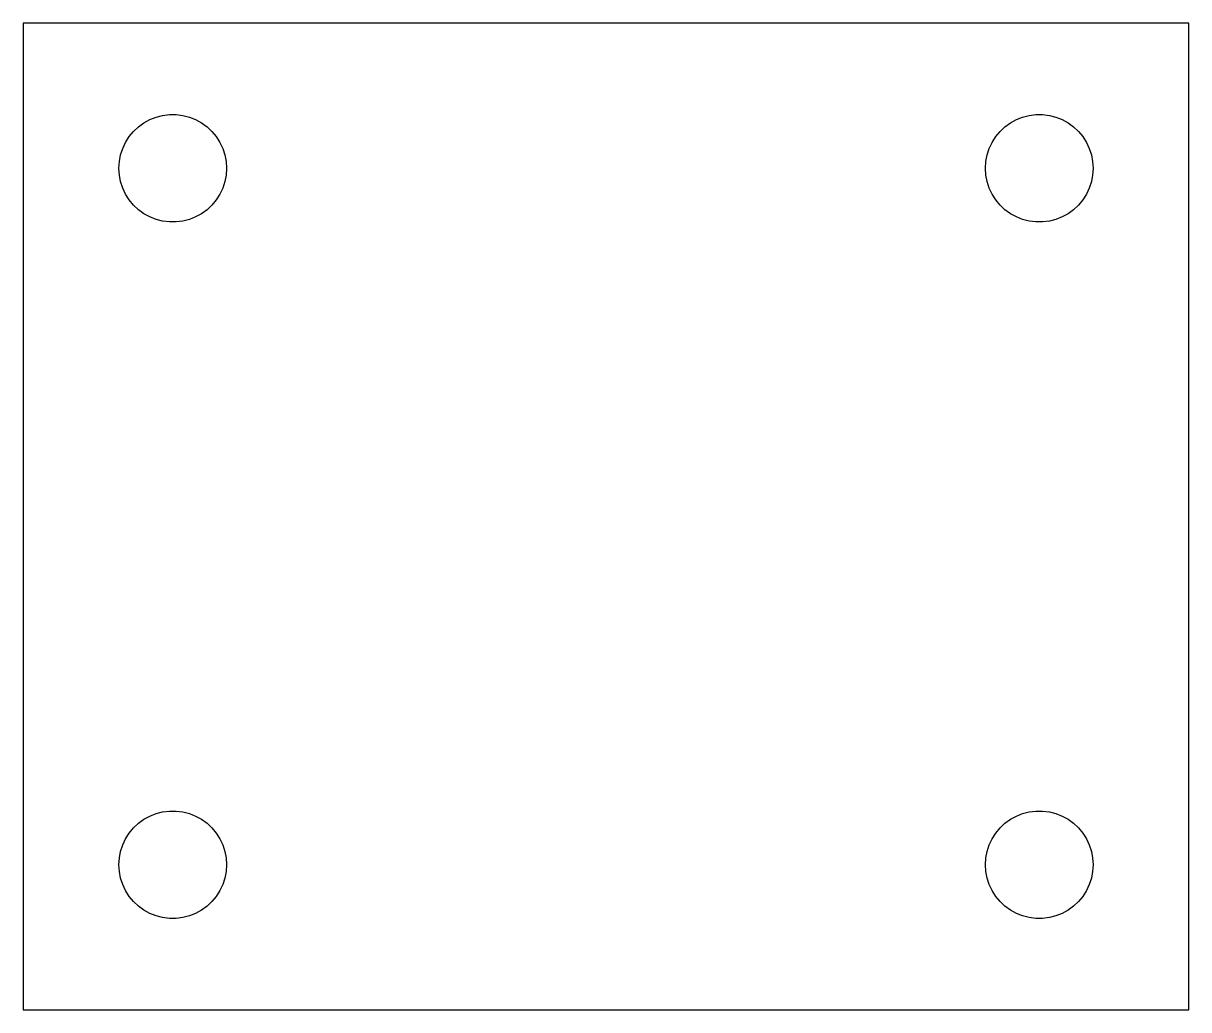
# Model space of a CAD drawing. Header units: metres. Extents: x -37 to 37, y -16 to 143.
# Drawn here: x -19.5 to 19.5, y -16.5 to 16.5 of the extents above; entities that cross this region are included whole.
import ezdxf

# ---------------------------------------------------------------- set-up
doc = ezdxf.new("R2010")
doc.units = ezdxf.units.M

msp = doc.modelspace()

# ---------------------------------------------------------------- linework, layer by layer
for p, q in [((19.5, 16.5), (-19.5, 16.5)), ((-19.5, 16.5), (-19.5, -16.5)), ((19.5, -16.5), (19.5, 16.5)), ((-15.4645, 13.1698), (-15.2664, 13.2787)), ((-15.2664, 13.2787), (-15.0562, 13.3619)), ((-15.0562, 13.3619), (-14.8373, 13.4181)), ((-14.8373, 13.4181), (-14.613, 13.4464)), ((-14.613, 13.4464), (-14.387, 13.4464)), ((-14.387, 13.4464), (-14.1627, 13.4181)), ((-14.1627, 13.4181), (-13.9438, 13.3619)), ((-13.9438, 13.3619), (-13.7336, 13.2787)), ((-13.7336, 13.2787), (-13.5355, 13.1698)), ((13.5355, 13.1698), (13.7336, 13.2787)), ((13.7336, 13.2787), (13.9438, 13.3619)), ((13.9438, 13.3619), (14.1627, 13.4181)), ((14.1627, 13.4181), (14.387, 13.4464)), ((14.387, 13.4464), (14.613, 13.4464)), ((14.613, 13.4464), (14.8373, 13.4181)), ((14.8373, 13.4181), (15.0562, 13.3619)), ((15.0562, 13.3619), (15.2664, 13.2787)), ((15.2664, 13.2787), (15.4645, 13.1698)), ((-15.9562, 12.708), (-15.8121, 12.8822)), ((-15.8121, 12.8822), (-15.6474, 13.0369)), ((-15.6474, 13.0369), (-15.4645, 13.1698)), ((-13.5355, 13.1698), (-13.3526, 13.0369)), ((-13.3526, 13.0369), (-13.1879, 12.8822)), ((-13.1879, 12.8822), (-13.0438, 12.708)), ((13.0438, 12.708), (13.1879, 12.8822)), ((13.1879, 12.8822), (13.3526, 13.0369)), ((13.3526, 13.0369), (13.5355, 13.1698)), ((15.4645, 13.1698), (15.6474, 13.0369)), ((15.6474, 13.0369), (15.8121, 12.8822)), ((15.8121, 12.8822), (15.9562, 12.708)), ((-16.1736, 12.3126), (-16.0773, 12.5172)), ((-16.0773, 12.5172), (-15.9562, 12.708)), ((-13.0438, 12.708), (-12.9226, 12.5172)), ((-12.9226, 12.5172), (-12.8264, 12.3126)), ((12.8264, 12.3126), (12.9226, 12.5172)), ((12.9226, 12.5172), (13.0438, 12.708)), ((15.9562, 12.708), (16.0773, 12.5172)), ((16.0773, 12.5172), (16.1736, 12.3126)), ((-16.2858, 11.8756), (-16.2434, 12.0976)), ((-16.2434, 12.0976), (-16.1736, 12.3126)), ((-12.8264, 12.3126), (-12.7565, 12.0976)), ((-12.7565, 12.0976), (-12.7142, 11.8756)), ((12.7142, 11.8756), (12.7565, 12.0976)), ((12.7565, 12.0976), (12.8264, 12.3126)), ((16.1736, 12.3126), (16.2434, 12.0976)), ((16.2434, 12.0976), (16.2858, 11.8756)), ((-16.3, 11.65), (-16.2858, 11.8756)), ((-12.7142, 11.8756), (-12.7, 11.65)), ((12.7, 11.65), (12.7142, 11.8756)), ((16.2858, 11.8756), (16.3, 11.65)), ((-16.2858, 11.4244), (-16.3, 11.65)), ((-16.2434, 11.2023), (-16.2858, 11.4244)), ((-12.7142, 11.4244), (-12.7565, 11.2023)), ((-12.7, 11.65), (-12.7142, 11.4244)), ((12.7142, 11.4244), (12.7, 11.65)), ((12.7565, 11.2023), (12.7142, 11.4244)), ((16.2858, 11.4244), (16.2434, 11.2023)), ((16.3, 11.65), (16.2858, 11.4244)), ((-16.1736, 10.9874), (-16.2434, 11.2023)), ((-16.0773, 10.7828), (-16.1736, 10.9874)), ((-12.8264, 10.9874), (-12.9226, 10.7828)), ((-12.7565, 11.2023), (-12.8264, 10.9874)), ((12.8264, 10.9874), (12.7565, 11.2023)), ((12.9226, 10.7828), (12.8264, 10.9874)), ((16.1736, 10.9874), (16.0773, 10.7828)), ((16.2434, 11.2023), (16.1736, 10.9874)), ((-15.9562, 10.592), (-16.0773, 10.7828)), ((-15.8121, 10.4178), (-15.9562, 10.592)), ((-13.0438, 10.592), (-13.1879, 10.4178)), ((-12.9226, 10.7828), (-13.0438, 10.592)), ((13.0438, 10.592), (12.9226, 10.7828)), ((13.1879, 10.4178), (13.0438, 10.592)), ((15.9562, 10.592), (15.8121, 10.4178)), ((16.0773, 10.7828), (15.9562, 10.592)), ((-15.6474, 10.2631), (-15.8121, 10.4178)), ((-15.4645, 10.1302), (-15.6474, 10.2631)), ((-13.3526, 10.2631), (-13.5355, 10.1302)), ((-13.1879, 10.4178), (-13.3526, 10.2631)), ((13.3526, 10.2631), (13.1879, 10.4178)), ((13.5355, 10.1302), (13.3526, 10.2631)), ((15.6474, 10.2631), (15.4645, 10.1302)), ((15.8121, 10.4178), (15.6474, 10.2631)), ((-15.2664, 10.0213), (-15.4645, 10.1302)), ((-15.0562, 9.9381), (-15.2664, 10.0213)), ((-14.8373, 9.88188), (-15.0562, 9.9381)), ((-14.613, 9.85355), (-14.8373, 9.88188)), ((-14.387, 9.85355), (-14.613, 9.85355)), ((-14.1627, 9.88188), (-14.387, 9.85355)), ((-13.9438, 9.9381), (-14.1627, 9.88188)), ((-13.7336, 10.0213), (-13.9438, 9.9381)), ((-13.5355, 10.1302), (-13.7336, 10.0213)), ((13.7336, 10.0213), (13.5355, 10.1302)), ((13.9438, 9.9381), (13.7336, 10.0213)), ((14.1627, 9.88188), (13.9438, 9.9381)), ((14.387, 9.85355), (14.1627, 9.88188)), ((14.613, 9.85355), (14.387, 9.85355)), ((14.8373, 9.88188), (14.613, 9.85355)), ((15.0562, 9.9381), (14.8373, 9.88188)), ((15.2664, 10.0213), (15.0562, 9.9381)), ((15.4645, 10.1302), (15.2664, 10.0213)), ((-15.6474, -10.2631), (-15.4645, -10.1302)), ((-15.4645, -10.1302), (-15.2664, -10.0213)), ((-15.2664, -10.0213), (-15.0562, -9.9381)), ((-15.0562, -9.9381), (-14.8373, -9.88188)), ((-14.8373, -9.88188), (-14.613, -9.85355)), ((-14.613, -9.85355), (-14.387, -9.85355)), ((-14.387, -9.85355), (-14.1627, -9.88188)), ((-14.1627, -9.88188), (-13.9438, -9.9381)), ((-13.9438, -9.9381), (-13.7336, -10.0213)), ((-13.7336, -10.0213), (-13.5355, -10.1302)), ((-13.5355, -10.1302), (-13.3526, -10.2631)), ((13.3526, -10.2631), (13.5355, -10.1302)), ((13.5355, -10.1302), (13.7336, -10.0213)), ((13.7336, -10.0213), (13.9438, -9.9381)), ((13.9438, -9.9381), (14.1627, -9.88188)), ((14.1627, -9.88188), (14.387, -9.85355)), ((14.387, -9.85355), (14.613, -9.85355)), ((14.613, -9.85355), (14.8373, -9.88188)), ((14.8373, -9.88188), (15.0562, -9.9381)), ((15.0562, -9.9381), (15.2664, -10.0213)), ((15.2664, -10.0213), (15.4645, -10.1302)), ((15.4645, -10.1302), (15.6474, -10.2631)), ((-15.9562, -10.592), (-15.8121, -10.4178)), ((-15.8121, -10.4178), (-15.6474, -10.2631)), ((-13.3526, -10.2631), (-13.1879, -10.4178)), ((-13.1879, -10.4178), (-13.0438, -10.592)), ((13.0438, -10.592), (13.1879, -10.4178)), ((13.1879, -10.4178), (13.3526, -10.2631)), ((15.6474, -10.2631), (15.8121, -10.4178)), ((15.8121, -10.4178), (15.9562, -10.592)), ((-16.1736, -10.9874), (-16.0773, -10.7828)), ((-16.0773, -10.7828), (-15.9562, -10.592)), ((-13.0438, -10.592), (-12.9226, -10.7828)), ((-12.9226, -10.7828), (-12.8264, -10.9874)), ((12.8264, -10.9874), (12.9226, -10.7828)), ((12.9226, -10.7828), (13.0438, -10.592)), ((15.9562, -10.592), (16.0773, -10.7828)), ((16.0773, -10.7828), (16.1736, -10.9874)), ((-16.2858, -11.4244), (-16.2434, -11.2023)), ((-16.2434, -11.2023), (-16.1736, -10.9874)), ((-12.8264, -10.9874), (-12.7565, -11.2023)), ((-12.7565, -11.2023), (-12.7142, -11.4244)), ((12.7142, -11.4244), (12.7565, -11.2023)), ((12.7565, -11.2023), (12.8264, -10.9874)), ((16.1736, -10.9874), (16.2434, -11.2023)), ((16.2434, -11.2023), (16.2858, -11.4244)), ((-16.3, -11.65), (-16.2858, -11.4244)), ((-16.2858, -11.8756), (-16.3, -11.65)), ((-12.7142, -11.4244), (-12.7, -11.65)), ((-12.7, -11.65), (-12.7142, -11.8756)), ((12.7, -11.65), (12.7142, -11.4244)), ((12.7142, -11.8756), (12.7, -11.65)), ((16.2858, -11.4244), (16.3, -11.65)), ((16.3, -11.65), (16.2858, -11.8756)), ((-16.2434, -12.0976), (-16.2858, -11.8756)), ((-12.7142, -11.8756), (-12.7565, -12.0976)), ((12.7565, -12.0976), (12.7142, -11.8756)), ((16.2858, -11.8756), (16.2434, -12.0976)), ((-16.1736, -12.3126), (-16.2434, -12.0976)), ((-16.0773, -12.5172), (-16.1736, -12.3126)), ((-12.8264, -12.3126), (-12.9226, -12.5172)), ((-12.7565, -12.0976), (-12.8264, -12.3126)), ((12.8264, -12.3126), (12.7565, -12.0976)), ((12.9226, -12.5172), (12.8264, -12.3126)), ((16.1736, -12.3126), (16.0773, -12.5172)), ((16.2434, -12.0976), (16.1736, -12.3126)), ((-15.9562, -12.708), (-16.0773, -12.5172)), ((-15.8121, -12.8822), (-15.9562, -12.708)), ((-13.0438, -12.708), (-13.1879, -12.8822)), ((-12.9226, -12.5172), (-13.0438, -12.708)), ((13.0438, -12.708), (12.9226, -12.5172)), ((13.1879, -12.8822), (13.0438, -12.708)), ((15.9562, -12.708), (15.8121, -12.8822)), ((16.0773, -12.5172), (15.9562, -12.708)), ((-15.6474, -13.0369), (-15.8121, -12.8822)), ((-15.4645, -13.1698), (-15.6474, -13.0369)), ((-15.2664, -13.2787), (-15.4645, -13.1698)), ((-13.5355, -13.1698), (-13.7336, -13.2787)), ((-13.3526, -13.0369), (-13.5355, -13.1698)), ((-13.1879, -12.8822), (-13.3526, -13.0369)), ((13.3526, -13.0369), (13.1879, -12.8822)), ((13.5355, -13.1698), (13.3526, -13.0369)), ((13.7336, -13.2787), (13.5355, -13.1698)), ((15.4645, -13.1698), (15.2664, -13.2787)), ((15.6474, -13.0369), (15.4645, -13.1698)), ((15.8121, -12.8822), (15.6474, -13.0369)), ((-15.0562, -13.3619), (-15.2664, -13.2787)), ((-14.8373, -13.4181), (-15.0562, -13.3619)), ((-14.613, -13.4464), (-14.8373, -13.4181)), ((-14.387, -13.4464), (-14.613, -13.4464)), ((-14.1627, -13.4181), (-14.387, -13.4464)), ((-13.9438, -13.3619), (-14.1627, -13.4181)), ((-13.7336, -13.2787), (-13.9438, -13.3619)), ((13.9438, -13.3619), (13.7336, -13.2787)), ((14.1627, -13.4181), (13.9438, -13.3619)), ((14.387, -13.4464), (14.1627, -13.4181)), ((14.613, -13.4464), (14.387, -13.4464)), ((14.8373, -13.4181), (14.613, -13.4464)), ((15.0562, -13.3619), (14.8373, -13.4181)), ((15.2664, -13.2787), (15.0562, -13.3619)), ((-19.5, -16.5), (19.5, -16.5))]:
    msp.add_line(p, q)

doc.saveas('drawing.dxf')
